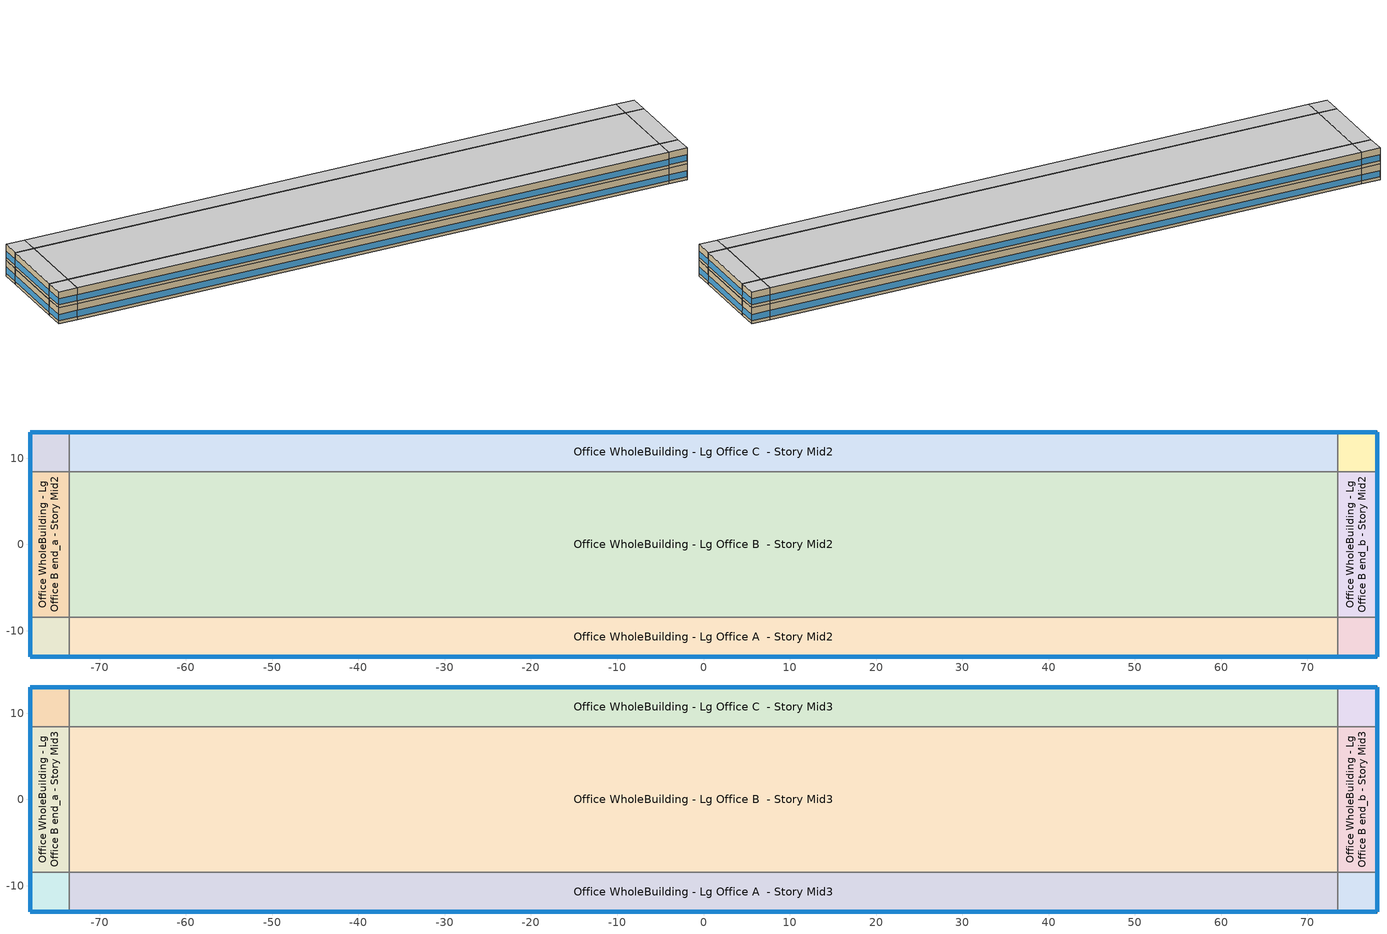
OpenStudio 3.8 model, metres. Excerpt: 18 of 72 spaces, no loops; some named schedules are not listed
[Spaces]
Office WholeBuilding - Lg Office A end_a - Story Mid2
 floor adiabatic (Typical Interior Floor): -78.08,-13.01 -78.08,-8.44 -73.51,-8.44 -73.51,-13.01 z7.92
 wall outside: -78.08,-8.44 -78.08,-13.01 -73.51,-13.01 z7.92:11.89
 wall to Office WholeBuilding - Lg Office B end_a - Story Mid2: -73.51,-8.44 -78.08,-8.44 z7.92:11.89
 wall to Office WholeBuilding - Lg Office A  - Story Mid2: -73.51,-13.01 -73.51,-8.44 z7.92:11.89
 window (Window U-0.91 SHGC 0.53): -78.08,-8.47 -78.08,-12.99 / -78.06,-13.01 -73.54,-13.01 z8.69:10.21
 ceiling adiabatic (Typical Interior Ceiling): -73.51,-13.01 -73.51,-8.44 -78.08,-8.44 -78.08,-13.01 z11.89
Office WholeBuilding - Lg Office B end_a - Story Mid2
 floor adiabatic (Typical Interior Floor): -78.08,-8.44 -78.08,8.44 -73.51,8.44 -73.51,-8.44 z7.92
 wall outside: -78.08,8.44 -78.08,-8.44 z7.92:11.89
 wall to Office WholeBuilding - Lg Office C end_a - Story Mid2: -73.51,8.44 -78.08,8.44 z7.92:11.89
 wall to Office WholeBuilding - Lg Office B  - Story Mid2: -73.51,-8.44 -73.51,8.44 z7.92:11.89
 window (Window U-0.91 SHGC 0.53): -78.08,8.42 -78.08,-8.42 z8.69:10.2
 ceiling adiabatic (Typical Interior Ceiling): -73.51,-8.44 -73.51,8.44 -78.08,8.44 -78.08,-8.44 z11.89
Office WholeBuilding - Lg Office C end_a - Story Mid2
 floor adiabatic (Typical Interior Floor): -78.08,8.44 -78.08,13.01 -73.51,13.01 -73.51,8.44 z7.92
 wall outside: -73.51,13.01 -78.08,13.01 -78.08,8.44 z7.92:11.89
 wall to Office WholeBuilding - Lg Office C  - Story Mid2: -73.51,8.44 -73.51,13.01 z7.92:11.89
 window (Window U-0.91 SHGC 0.53): -78.08,12.99 -78.08,8.47 / -73.54,13.01 -78.06,13.01 z8.69:10.21
 ceiling adiabatic (Typical Interior Ceiling): -73.51,8.44 -73.51,13.01 -78.08,13.01 -78.08,8.44 z11.89
Office WholeBuilding - Lg Office A  - Story Mid2
 floor adiabatic (Typical Interior Floor): -73.51,-13.01 -73.51,-8.44 73.51,-8.44 73.51,-13.01 z7.92
 wall outside: -73.51,-13.01 73.51,-13.01 z7.92:11.89
 wall to Office WholeBuilding - Lg Office B  - Story Mid2: 73.51,-8.44 -73.51,-8.44 z7.92:11.89
 wall to Office WholeBuilding - Lg Office A end_b - Story Mid2: 73.51,-13.01 73.51,-8.44 z7.92:11.89
 window (Window U-0.91 SHGC 0.53): -73.48,-13.01 73.48,-13.01 z8.69:10.19
 ceiling adiabatic (Typical Interior Ceiling): 73.51,-13.01 73.51,-8.44 -73.51,-8.44 -73.51,-13.01 z11.89
Office WholeBuilding - Lg Office B  - Story Mid2
 floor adiabatic (Typical Interior Floor): -73.51,-8.44 -73.51,8.44 73.51,8.44 73.51,-8.44 z7.92
 wall to Office WholeBuilding - Lg Office C  - Story Mid2: 73.51,8.44 -73.51,8.44 z7.92:11.89
 wall to Office WholeBuilding - Lg Office B end_b - Story Mid2: 73.51,-8.44 73.51,8.44 z7.92:11.89
 ceiling adiabatic (Typical Interior Ceiling): 73.51,-8.44 73.51,8.44 -73.51,8.44 -73.51,-8.44 z11.89
Office WholeBuilding - Lg Office C  - Story Mid2
 floor adiabatic (Typical Interior Floor): -73.51,8.44 -73.51,13.01 73.51,13.01 73.51,8.44 z7.92
 wall outside: 73.51,13.01 -73.51,13.01 z7.92:11.89
 wall to Office WholeBuilding - Lg Office C end_b - Story Mid2: 73.51,8.44 73.51,13.01 z7.92:11.89
 window (Window U-0.91 SHGC 0.53): 73.48,13.01 -73.48,13.01 z8.69:10.19
 ceiling adiabatic (Typical Interior Ceiling): 73.51,8.44 73.51,13.01 -73.51,13.01 -73.51,8.44 z11.89
Office WholeBuilding - Lg Office A end_b - Story Mid2
 floor adiabatic (Typical Interior Floor): 73.51,-13.01 73.51,-8.44 78.08,-8.44 78.08,-13.01 z7.92
 wall outside: 73.51,-13.01 78.08,-13.01 78.08,-8.44 z7.92:11.89
 wall to Office WholeBuilding - Lg Office B end_b - Story Mid2: 78.08,-8.44 73.51,-8.44 z7.92:11.89
 window (Window U-0.91 SHGC 0.53): 73.54,-13.01 78.06,-13.01 / 78.08,-12.99 78.08,-8.47 z8.69:10.21
 ceiling adiabatic (Typical Interior Ceiling): 78.08,-13.01 78.08,-8.44 73.51,-8.44 73.51,-13.01 z11.89
Office WholeBuilding - Lg Office B end_b - Story Mid2
 floor adiabatic (Typical Interior Floor): 73.51,-8.44 73.51,8.44 78.08,8.44 78.08,-8.44 z7.92
 wall outside: 78.08,-8.44 78.08,8.44 z7.92:11.89
 wall to Office WholeBuilding - Lg Office C end_b - Story Mid2: 78.08,8.44 73.51,8.44 z7.92:11.89
 window (Window U-0.91 SHGC 0.53): 78.08,-8.42 78.08,8.42 z8.69:10.2
 ceiling adiabatic (Typical Interior Ceiling): 78.08,-8.44 78.08,8.44 73.51,8.44 73.51,-8.44 z11.89
Office WholeBuilding - Lg Office C end_b - Story Mid2
 floor adiabatic (Typical Interior Floor): 73.51,8.44 73.51,13.01 78.08,13.01 78.08,8.44 z7.92
 wall outside: 78.08,8.44 78.08,13.01 73.51,13.01 z7.92:11.89
 window (Window U-0.91 SHGC 0.53): 78.06,13.01 73.54,13.01 / 78.08,8.47 78.08,12.99 z8.69:10.21
 ceiling adiabatic (Typical Interior Ceiling): 78.08,8.44 78.08,13.01 73.51,13.01 73.51,8.44 z11.89
Office WholeBuilding - Lg Office A end_a - Story Mid3
 floor adiabatic (Typical Interior Floor): -78.08,-13.01 -78.08,-8.44 -73.51,-8.44 -73.51,-13.01 z11.89
 wall outside: -78.08,-8.44 -78.08,-13.01 -73.51,-13.01 z11.89:15.85
 wall to Office WholeBuilding - Lg Office B end_a - Story Mid3: -73.51,-8.44 -78.08,-8.44 z11.89:15.85
 wall to Office WholeBuilding - Lg Office A  - Story Mid3: -73.51,-13.01 -73.51,-8.44 z11.89:15.85
 window (Window U-0.91 SHGC 0.53): -78.08,-8.47 -78.08,-12.99 / -78.06,-13.01 -73.54,-13.01 z12.65:14.17
 ceiling adiabatic (Typical Interior Ceiling): -73.51,-13.01 -73.51,-8.44 -78.08,-8.44 -78.08,-13.01 z15.85
Office WholeBuilding - Lg Office B end_a - Story Mid3
 floor adiabatic (Typical Interior Floor): -78.08,-8.44 -78.08,8.44 -73.51,8.44 -73.51,-8.44 z11.89
 wall outside: -78.08,8.44 -78.08,-8.44 z11.89:15.85
 wall to Office WholeBuilding - Lg Office C end_a - Story Mid3: -73.51,8.44 -78.08,8.44 z11.89:15.85
 wall to Office WholeBuilding - Lg Office B  - Story Mid3: -73.51,-8.44 -73.51,8.44 z11.89:15.85
 window (Window U-0.91 SHGC 0.53): -78.08,8.42 -78.08,-8.42 z12.65:14.16
 ceiling adiabatic (Typical Interior Ceiling): -73.51,-8.44 -73.51,8.44 -78.08,8.44 -78.08,-8.44 z15.85
Office WholeBuilding - Lg Office C end_a - Story Mid3
 floor adiabatic (Typical Interior Floor): -78.08,8.44 -78.08,13.01 -73.51,13.01 -73.51,8.44 z11.89
 wall outside: -73.51,13.01 -78.08,13.01 -78.08,8.44 z11.89:15.85
 wall to Office WholeBuilding - Lg Office C  - Story Mid3: -73.51,8.44 -73.51,13.01 z11.89:15.85
 window (Window U-0.91 SHGC 0.53): -78.08,12.99 -78.08,8.47 / -73.54,13.01 -78.06,13.01 z12.65:14.17
 ceiling adiabatic (Typical Interior Ceiling): -73.51,8.44 -73.51,13.01 -78.08,13.01 -78.08,8.44 z15.85
Office WholeBuilding - Lg Office A  - Story Mid3
 floor adiabatic (Typical Interior Floor): -73.51,-13.01 -73.51,-8.44 73.51,-8.44 73.51,-13.01 z11.89
 wall outside: -73.51,-13.01 73.51,-13.01 z11.89:15.85
 wall to Office WholeBuilding - Lg Office B  - Story Mid3: 73.51,-8.44 -73.51,-8.44 z11.89:15.85
 wall to Office WholeBuilding - Lg Office A end_b - Story Mid3: 73.51,-13.01 73.51,-8.44 z11.89:15.85
 window (Window U-0.91 SHGC 0.53): -73.48,-13.01 73.48,-13.01 z12.65:14.16
 ceiling adiabatic (Typical Interior Ceiling): 73.51,-13.01 73.51,-8.44 -73.51,-8.44 -73.51,-13.01 z15.85
Office WholeBuilding - Lg Office B  - Story Mid3
 floor adiabatic (Typical Interior Floor): -73.51,-8.44 -73.51,8.44 73.51,8.44 73.51,-8.44 z11.89
 wall to Office WholeBuilding - Lg Office C  - Story Mid3: 73.51,8.44 -73.51,8.44 z11.89:15.85
 wall to Office WholeBuilding - Lg Office B end_b - Story Mid3: 73.51,-8.44 73.51,8.44 z11.89:15.85
 ceiling adiabatic (Typical Interior Ceiling): 73.51,-8.44 73.51,8.44 -73.51,8.44 -73.51,-8.44 z15.85
Office WholeBuilding - Lg Office C  - Story Mid3
 floor adiabatic (Typical Interior Floor): -73.51,8.44 -73.51,13.01 73.51,13.01 73.51,8.44 z11.89
 wall outside: 73.51,13.01 -73.51,13.01 z11.89:15.85
 wall to Office WholeBuilding - Lg Office C end_b - Story Mid3: 73.51,8.44 73.51,13.01 z11.89:15.85
 window (Window U-0.91 SHGC 0.53): 73.48,13.01 -73.48,13.01 z12.65:14.16
 ceiling adiabatic (Typical Interior Ceiling): 73.51,8.44 73.51,13.01 -73.51,13.01 -73.51,8.44 z15.85
Office WholeBuilding - Lg Office A end_b - Story Mid3
 floor adiabatic (Typical Interior Floor): 73.51,-13.01 73.51,-8.44 78.08,-8.44 78.08,-13.01 z11.89
 wall outside: 73.51,-13.01 78.08,-13.01 78.08,-8.44 z11.89:15.85
 wall to Office WholeBuilding - Lg Office B end_b - Story Mid3: 78.08,-8.44 73.51,-8.44 z11.89:15.85
 window (Window U-0.91 SHGC 0.53): 73.54,-13.01 78.06,-13.01 / 78.08,-12.99 78.08,-8.47 z12.65:14.17
 ceiling adiabatic (Typical Interior Ceiling): 78.08,-13.01 78.08,-8.44 73.51,-8.44 73.51,-13.01 z15.85
Office WholeBuilding - Lg Office B end_b - Story Mid3
 floor adiabatic (Typical Interior Floor): 73.51,-8.44 73.51,8.44 78.08,8.44 78.08,-8.44 z11.89
 wall outside: 78.08,-8.44 78.08,8.44 z11.89:15.85
 wall to Office WholeBuilding - Lg Office C end_b - Story Mid3: 78.08,8.44 73.51,8.44 z11.89:15.85
 window (Window U-0.91 SHGC 0.53): 78.08,-8.42 78.08,8.42 z12.65:14.16
 ceiling adiabatic (Typical Interior Ceiling): 78.08,-8.44 78.08,8.44 73.51,8.44 73.51,-8.44 z15.85
Office WholeBuilding - Lg Office C end_b - Story Mid3
 floor adiabatic (Typical Interior Floor): 73.51,8.44 73.51,13.01 78.08,13.01 78.08,8.44 z11.89
 wall outside: 78.08,8.44 78.08,13.01 73.51,13.01 z11.89:15.85
 window (Window U-0.91 SHGC 0.53): 78.06,13.01 73.54,13.01 / 78.08,8.47 78.08,12.99 z12.65:14.17
 ceiling adiabatic (Typical Interior Ceiling): 78.08,8.44 78.08,13.01 73.51,13.01 73.51,8.44 z15.85
[Site]
Houston Dw Hooks_TX_USA: Latitude {deg}=30.06; Longitude {deg}=-95.55; Time Zone {hr}=-6; Elevation {m}=46; Terrain=City
[Site:WaterMainsTemperature]
Calculation Method=Correlation; Annual Average Outdoor Air Temperature {C}=20.83; Maximum Difference In Monthly Average Outdoor Air Temperatures {deltaC}=19.84
[SizingPeriod:DesignDay] Barometric Pressure {Pa}=100774; Rain Indicator=No; Snow Indicator=No; Day of Month=21; Daylight Saving Time Indicator=No; Humidity Condition Type=Wetbulb; Dry-Bulb Temperature Range Modifier Type=DefaultMultipliers
Name | Maximum Dry-Bulb Temperature {C} | Daily Dry-Bulb Temperature Range {deltaC} | Wind Speed {m/s} | Wind Direction {deg} | Month | Day Type | Wetbulb or DewPoint at Maximum Dry-Bulb {C} | Solar Model Indicator | ASHRAE Clear Sky Optical Depth for Beam Irradiance | ASHRAE Clear Sky Optical Depth for Diffuse Irradiance | Sky Clearness
Houston Dw Hooks Ann Clg .4% Condns DB=>MWB 1 | 37 | 11 | 2.9 | 190 | 8 | SummerDesignDay | 24.5 | ASHRAETau | 0.4 | 2.405
Houston Dw Hooks Ann Clg .4% Condns WB=>MDB 1 | 31.2 | 11 | 2.9 | 190 | 8 | SummerDesignDay | 26.8 | ASHRAETau | 0.4 | 2.405
Houston Dw Hooks Ann Htg 99.6% Condns DB 1 | -1.2 | 0 | 1.5 | 0 | 12 | WinterDesignDay | -1.2 | ASHRAEClearSky |  |  | 0
Houston Dw Hooks August .4% Condns DB=>MCWB 1 | 37.7 | 11 | 2.9 | 190 | 8 | SummerDesignDay | 24.5 | ASHRAETau | 0.4 | 2.405
[ClimateZones]
Climate Zone Institution Name 1=ASHRAE; Climate Zone Document Name 1=ANSI/ASHRAE Standard 169; Climate Zone Document Year 1=2006; Climate Zone Value 1=ASHRAE 169-2013-2A
[Building]
ComStock DOE Ref Pre-1980|LargeOffice: North Axis {deg}=315; Default Construction Set=ComStock DOE Ref Pre-1980 - Office - ASHRAE 169-2013-2A; Default Schedule Set=Building Default Schedule Set; Standards Building Type=Office
[Site:GroundTemperature:FCfactorMethod]
January Ground Temperature {C}=24.2; February Ground Temperature {C}=18.9; March Ground Temperature {C}=15.7; April Ground Temperature {C}=13.6; May Ground Temperature {C}=15.5; June Ground Temperature {C}=17.1; July Ground Temperature {C}=21.2; August Ground Temperature {C}=26.9; September Ground Temperature {C}=27.6; October Ground Temperature {C}=27.9; November Ground Temperature {C}=27.4; December Ground Temperature {C}=26.2
[DefaultConstructionSet]
ComStock DOE Ref Pre-1980 - Office - ASHRAE 169-2013-2A: Default Exterior Surface Constructions=Default Surface Constructions 1; Default Interior Surface Constructions=Default Surface Constructions 2; Default Ground Contact Surface Constructions=Default Surface Constructions 3; Default Exterior SubSurface Constructions=Default Sub Surface Constructions 1; Default Interior SubSurface Constructions=Default Sub Surface Constructions 2; Interior Partition Construction=Typical Interior Partition
[DefaultSurfaceConstructions]
Name | Floor Construction | Wall Construction | Roof Ceiling Construction
Default Surface Constructions 1 | Typical Insulated Exterior Mass Floor | Typical Insulated Exterior Mass Wall R-4.35 | Typical IEAD Roof R-10.0
Default Surface Constructions 2 | Typical Interior Floor | Typical Interior Wall | Typical Interior Ceiling
Default Surface Constructions 3 | Typical Insulated Carpeted 6in Slab Floor | Typical Insulated Basement Mass Wall
[Construction]
Typical Insulated Exterior Mass Floor: 4 in. Normalweight Concrete Floor, Typical Carpet Pad
Typical Insulated Exterior Mass Wall R-4.35: 1IN Stucco, 8IN CONCRETE HW RefBldg, Typical Insulation R-1.96, 1/2IN Gypsum
Typical IEAD Roof R-10.0: Roof Membrane, Typical Insulation R-8.88, Metal Roof Surface
Typical Interior Floor: 100mm Normalweight concrete floor, CP02 CARPET PAD
Typical Interior Wall: G01 13mm gypsum board, G01 13mm gypsum board
Typical Interior Ceiling: CP02 CARPET PAD, 100mm Normalweight concrete floor
Typical Insulated Carpeted 6in Slab Floor: 6 in. Normalweight Concrete Floor, Typical Carpet Pad
Typical Insulated Basement Mass Wall: 8 in. Concrete Block Basement Wall
U 1.22 SHGC 0.54 Simple Glazing Window U-1.22 SHGC 0.54: U 1.22 SHGC 0.54 Simple Glazing U-1.22 SHGC 0.54
U 1.22 SHGC 0.54 Simple Glazing Window U-1.22 SHGC 0.54 1: U 1.22 SHGC 0.54 Simple Glazing U-1.22 SHGC 0.54 1
Typical Insulated Metal Door: F08 Metal surface, Typical Insulation
U 0.88 SHGC 0.16 Sgl Ref-A-L Clr 6mm: REF A CLEAR LO 6MM
Typical Overhead Door: Typical Insulation
Typical Interior Window: Clear 3mm
Typical Interior Door; Typical Interior Partition: G05 25mm wood
InteriorFurnishings 1: Std Wood 6inch 1
Window U-0.91 SHGC 0.53: Simple Glazing Single - No LowE - Tinted/Reflective - Wood
[Material:NoMass] Roughness=Smooth; Thermal Absorptance=0.9; Solar Absorptance=0.7
Name | Thermal Resistance {m2-K/W} | Visible Absorptance
Typical Insulation R-1.96 | 0.34506 | 0.7
Typical Carpet Pad; CP02 CARPET PAD | 0.21648 | 0.8
Typical Insulation R-8.88 | 1.56434 | 0.7
Typical Insulation | 0.0282222 | 0.7
[Material] Thermal Absorptance=0.9
Name | Roughness | Thickness {m} | Conductivity {W/m-K} | Density {kg/m3} | Specific Heat {J/kg-K} | Solar Absorptance | Visible Absorptance
4 in. Normalweight Concrete Floor | MediumRough | 0.1016 | 2.31 | 2322 | 832 | 0.7 | 0.7
1IN Stucco | Smooth | 0.0253 | 0.6918 | 1858 | 837 | 0.7 | 0.92
8IN CONCRETE HW RefBldg | Rough | 0.2032 | 1.311 | 2240 | 836.8 | 0.7 | 0.7
1/2IN Gypsum | Smooth | 0.0127 | 0.16 | 784.9 | 830 | 0.4 | 0.4
Roof Membrane | VeryRough | 0.0095 | 0.16 | 1121.29 | 1460 | 0.7 | 0.7
Metal Roof Surface; F08 Metal surface | Smooth | 0.0008 | 45.28 | 7824 | 500 | 0.7 | 0.7
100mm Normalweight concrete floor | MediumRough | 0.1016 | 2.31045 | 2322 | 832.557 | 0.7 | 0.7
G01 13mm gypsum board | Smooth | 0.0127 | 0.160031 | 800.001 | 1090.73 | 0.7 | 0.5
6 in. Normalweight Concrete Floor | MediumRough | 0.1524 | 2.31 | 2322 | 832 | 0.7 | 0.7
8 in. Concrete Block Basement Wall | MediumRough | 0.2032 | 1.326 | 1842 | 912 | 0.7 | 0.7
G05 25mm wood | MediumSmooth | 0.0254 | 0.15 | 608 | 1630 | 0.5 | 0.5
Std Wood 6inch 1 | MediumSmooth | 0.15 | 0.12 | 540 | 1210 | 0.7 | 0.7
[DefaultSubSurfaceConstructions]
Name | Fixed Window Construction | Operable Window Construction | Door Construction | Glass Door Construction | Overhead Door Construction | Tubular Daylight Dome Construction | Tubular Daylight Diffuser Construction
Default Sub Surface Constructions 1 | U 1.22 SHGC 0.54 Simple Glazing Window U-1.22 SHGC 0.54 | U 1.22 SHGC 0.54 Simple Glazing Window U-1.22 SHGC 0.54 1 | Typical Insulated Metal Door | U 0.88 SHGC 0.16 Sgl Ref-A-L Clr 6mm | Typical Overhead Door | Typical Interior Window | Typical Interior Window
Default Sub Surface Constructions 2 | Typical Interior Window | Typical Interior Window | Typical Interior Door
[WindowMaterial:SimpleGlazingSystem]
Name | U-Factor {W/m2-K} | Solar Heat Gain Coefficient | Visible Transmittance
U 1.22 SHGC 0.54 Simple Glazing U-1.22 SHGC 0.54; U 1.22 SHGC 0.54 Simple Glazing U-1.22 SHGC 0.54 1 | 6.92748 | 0.54 | 0.38
Simple Glazing Single - No LowE - Tinted/Reflective - Wood | 5.16722 | 0.525 | 0.436
[WindowMaterial:Glazing] Optical Data Type=SpectralAverage; Infrared Transmittance at Normal Incidence=0; Front Side Infrared Hemispherical Emissivity=0.84; Conductivity {W/m-K}=0.9; Dirt Correction Factor for Solar and Visible Transmittance=1; Solar Diffusing=No
Name | Thickness {m} | Solar Transmittance at Normal Incidence | Front Side Solar Reflectance at Normal Incidence | Back Side Solar Reflectance at Normal Incidence | Visible Transmittance at Normal Incidence | Front Side Visible Reflectance at Normal Incidence | Back Side Visible Reflectance at Normal Incidence | Back Side Infrared Hemispherical Emissivity
REF A CLEAR LO 6MM | 0.006 | 0.066 | 0.341 | 0.493 | 0.08 | 0.41 | 0.37 | 0.4
Clear 3mm | 0.003 | 0.837 | 0.075 | 0.075 | 0.898 | 0.081 | 0.081 | 0.84
[SpaceType]
Office WholeBuilding - Lg Office - ComStock DOE Ref Pre-1980: Default Schedule Set=Office WholeBuilding - Lg Office Schedule Set; Design Specification Outdoor Air Object=Office WholeBuilding - Lg Office Ventilation; Standards Building Type=Office; Standards Space Type=WholeBuilding - Lg Office
[BuildingStory] Nominal Floor to Floor Height {m}=3.9624
Name | Nominal Z Coordinate {m}
Story Mid2 | 7.9248
Story Mid3 | 11.8872
[Space] Space Type=Office WholeBuilding - Lg Office - ComStock DOE Ref Pre-1980
Name | Building Story | Thermal Zone
Office WholeBuilding - Lg Office A end_a - Story Mid2 | Story Mid2 | Zone Office WholeBuilding - Lg Office A end_a - Story Mid2
Office WholeBuilding - Lg Office B end_a - Story Mid2 | Story Mid2 | Zone Office WholeBuilding - Lg Office B end_a - Story Mid2
Office WholeBuilding - Lg Office C end_a - Story Mid2 | Story Mid2 | Zone Office WholeBuilding - Lg Office C end_a - Story Mid2
Office WholeBuilding - Lg Office A  - Story Mid2 | Story Mid2 | Zone Office WholeBuilding - Lg Office A  - Story Mid2
Office WholeBuilding - Lg Office B  - Story Mid2 | Story Mid2 | Zone Office WholeBuilding - Lg Office B  - Story Mid2
Office WholeBuilding - Lg Office C  - Story Mid2 | Story Mid2 | Zone Office WholeBuilding - Lg Office C  - Story Mid2
Office WholeBuilding - Lg Office A end_b - Story Mid2 | Story Mid2 | Zone Office WholeBuilding - Lg Office A end_b - Story Mid2
Office WholeBuilding - Lg Office B end_b - Story Mid2 | Story Mid2 | Zone Office WholeBuilding - Lg Office B end_b - Story Mid2
Office WholeBuilding - Lg Office C end_b - Story Mid2 | Story Mid2 | Zone Office WholeBuilding - Lg Office C end_b - Story Mid2
Office WholeBuilding - Lg Office A end_a - Story Mid3 | Story Mid3 | Zone Office WholeBuilding - Lg Office A end_a - Story Mid3
Office WholeBuilding - Lg Office B end_a - Story Mid3 | Story Mid3 | Zone Office WholeBuilding - Lg Office B end_a - Story Mid3
Office WholeBuilding - Lg Office C end_a - Story Mid3 | Story Mid3 | Zone Office WholeBuilding - Lg Office C end_a - Story Mid3
Office WholeBuilding - Lg Office A  - Story Mid3 | Story Mid3 | Zone Office WholeBuilding - Lg Office A  - Story Mid3
Office WholeBuilding - Lg Office B  - Story Mid3 | Story Mid3 | Zone Office WholeBuilding - Lg Office B  - Story Mid3
Office WholeBuilding - Lg Office C  - Story Mid3 | Story Mid3 | Zone Office WholeBuilding - Lg Office C  - Story Mid3
Office WholeBuilding - Lg Office A end_b - Story Mid3 | Story Mid3 | Zone Office WholeBuilding - Lg Office A end_b - Story Mid3
Office WholeBuilding - Lg Office B end_b - Story Mid3 | Story Mid3 | Zone Office WholeBuilding - Lg Office B end_b - Story Mid3
Office WholeBuilding - Lg Office C end_b - Story Mid3 | Story Mid3 | Zone Office WholeBuilding - Lg Office C end_b - Story Mid3
[ThermalZone] Multiplier=1; Use Ideal Air Loads=No
Name | Thermostat
Zone Office WholeBuilding - Lg Office A end_a - Story Mid2 | Office WholeBuilding - Lg Office - ComStock DOE Ref Pre-1980 Thermostat 10
Zone Office WholeBuilding - Lg Office B end_a - Story Mid2 | Office WholeBuilding - Lg Office - ComStock DOE Ref Pre-1980 Thermostat 34
Zone Office WholeBuilding - Lg Office C end_a - Story Mid2 | Office WholeBuilding - Lg Office - ComStock DOE Ref Pre-1980 Thermostat 58
Zone Office WholeBuilding - Lg Office A  - Story Mid2 | Office WholeBuilding - Lg Office - ComStock DOE Ref Pre-1980 Thermostat 2
Zone Office WholeBuilding - Lg Office B  - Story Mid2 | Office WholeBuilding - Lg Office - ComStock DOE Ref Pre-1980 Thermostat 26
Zone Office WholeBuilding - Lg Office C  - Story Mid2 | Office WholeBuilding - Lg Office - ComStock DOE Ref Pre-1980 Thermostat 50
Zone Office WholeBuilding - Lg Office A end_b - Story Mid2 | Office WholeBuilding - Lg Office - ComStock DOE Ref Pre-1980 Thermostat 18
Zone Office WholeBuilding - Lg Office B end_b - Story Mid2 | Office WholeBuilding - Lg Office - ComStock DOE Ref Pre-1980 Thermostat 42
Zone Office WholeBuilding - Lg Office C end_b - Story Mid2 | Office WholeBuilding - Lg Office - ComStock DOE Ref Pre-1980 Thermostat 66
Zone Office WholeBuilding - Lg Office A end_a - Story Mid3 | Office WholeBuilding - Lg Office - ComStock DOE Ref Pre-1980 Thermostat 11
Zone Office WholeBuilding - Lg Office B end_a - Story Mid3 | Office WholeBuilding - Lg Office - ComStock DOE Ref Pre-1980 Thermostat 35
Zone Office WholeBuilding - Lg Office C end_a - Story Mid3 | Office WholeBuilding - Lg Office - ComStock DOE Ref Pre-1980 Thermostat 59
Zone Office WholeBuilding - Lg Office A  - Story Mid3 | Office WholeBuilding - Lg Office - ComStock DOE Ref Pre-1980 Thermostat 3
Zone Office WholeBuilding - Lg Office B  - Story Mid3 | Office WholeBuilding - Lg Office - ComStock DOE Ref Pre-1980 Thermostat 27
Zone Office WholeBuilding - Lg Office C  - Story Mid3 | Office WholeBuilding - Lg Office - ComStock DOE Ref Pre-1980 Thermostat 51
Zone Office WholeBuilding - Lg Office A end_b - Story Mid3 | Office WholeBuilding - Lg Office - ComStock DOE Ref Pre-1980 Thermostat 19
Zone Office WholeBuilding - Lg Office B end_b - Story Mid3 | Office WholeBuilding - Lg Office - ComStock DOE Ref Pre-1980 Thermostat 43
Zone Office WholeBuilding - Lg Office C end_b - Story Mid3 | Office WholeBuilding - Lg Office - ComStock DOE Ref Pre-1980 Thermostat 67
[People:Definition]
Office WholeBuilding - Lg Office People Definition: Number of People Calculation Method=People/Area; People per Space Floor Area {person/m2}=0.0538196; Fraction Radiant=0.3
[People]
Office WholeBuilding - Lg Office People: People Definition=Office WholeBuilding - Lg Office People Definition; Space or SpaceType=Office WholeBuilding - Lg Office - ComStock DOE Ref Pre-1980; Work Efficiency Schedule=Work Efficiency Schedule; Clothing Insulation Schedule=Clothing Schedule; Air Velocity Schedule=Air Velocity Schedule; Multiplier=1
[Lights:Definition] Design Level Calculation Method=Watts/Area; Fraction Visible=0.2; Return Air Fraction=0
Name | Watts per Space Floor Area {W/m2} | Fraction Radiant
Office WholeBuilding - Lg Office - ComStock DOE Ref Pre-1980 General Lights Definition | 6.48438 | 0.31
Office WholeBuilding - Lg Office - ComStock DOE Ref Pre-1980 Wall Wash Lights Definition | 6.28133 | 0.125
[ElectricEquipment:Definition]
Office WholeBuilding - Lg Office Elec Equip Definition: Design Level Calculation Method=Watts/Area; Watts per Space Floor Area {W/m2}=8.07293; Fraction Latent=0; Fraction Radiant=0.5; Fraction Lost=0
[ElectricEquipment]
Office WholeBuilding - Lg Office Elec Equip: Electric Equipment Definition=Office WholeBuilding - Lg Office Elec Equip Definition; Space or SpaceType=Office WholeBuilding - Lg Office - ComStock DOE Ref Pre-1980; Schedule=Office BLDG_EQUIP_EndUseData BPR Adjusted
[DesignSpecification:OutdoorAir]
Office WholeBuilding - Lg Office Ventilation: Outdoor Air Method=Sum; Outdoor Air Flow per Person {m3/s-person}=0.00943895
[DefaultScheduleSet]
Name | Number of People Schedule | People Activity Level Schedule | Lighting Schedule | Electric Equipment Schedule | Infiltration Schedule | Hours of Operation Schedule
Office WholeBuilding - Lg Office Schedule Set | Large Office Bldg Occ | Large Office Activity | Office BLDG_LIGHT_EndUseData | Office BLDG_EQUIP_EndUseData | Large Office Infil Quarter On
Building Default Schedule Set |  |  |  |  |  | Building Hours of Operation NonResidential
[Exterior:Lights:Definition]
Name | Design Level {W}
Parking Areas and Drives Def (W/ft^2) | 0.0414577
Building Facades Def (W/ft^2) | 0.2
Main Entries Def (W/ft) | 30
Other Doors Def (W/ft) | 20
[Exterior:Lights] Schedule=Always On Discrete; Control Option=AstronomicalClock
Name | Exterior Lights Definition | Multiplier
Parking Areas and Drives | Parking Areas and Drives Def (W/ft^2) | 228629
Building Facades | Building Facades Def (W/ft^2) | 15541.2
Main Entries | Main Entries Def (W/ft) | 35
Other Doors | Other Doors Def (W/ft) | 52.5
[ThermostatSetpoint:DualSetpoint] Heating Setpoint Temperature Schedule=Large Office HtgSetp; Cooling Setpoint Temperature Schedule=Large Office ClgSetp
Office WholeBuilding - Lg Office - ComStock DOE Ref Pre-1980 Thermostat 2; Office WholeBuilding - Lg Office - ComStock DOE Ref Pre-1980 Thermostat 3; Office WholeBuilding - Lg Office - ComStock DOE Ref Pre-1980 Thermostat 10; Office WholeBuilding - Lg Office - ComStock DOE Ref Pre-1980 Thermostat 11; Office WholeBuilding - Lg Office - ComStock DOE Ref Pre-1980 Thermostat 18; Office WholeBuilding - Lg Office - ComStock DOE Ref Pre-1980 Thermostat 19; Office WholeBuilding - Lg Office - ComStock DOE Ref Pre-1980 Thermostat 26; Office WholeBuilding - Lg Office - ComStock DOE Ref Pre-1980 Thermostat 27; Office WholeBuilding - Lg Office - ComStock DOE Ref Pre-1980 Thermostat 34; Office WholeBuilding - Lg Office - ComStock DOE Ref Pre-1980 Thermostat 35; Office WholeBuilding - Lg Office - ComStock DOE Ref Pre-1980 Thermostat 42; Office WholeBuilding - Lg Office - ComStock DOE Ref Pre-1980 Thermostat 43; Office WholeBuilding - Lg Office - ComStock DOE Ref Pre-1980 Thermostat 50; Office WholeBuilding - Lg Office - ComStock DOE Ref Pre-1980 Thermostat 51; Office WholeBuilding - Lg Office - ComStock DOE Ref Pre-1980 Thermostat 58; Office WholeBuilding - Lg Office - ComStock DOE Ref Pre-1980 Thermostat 59; Office WholeBuilding - Lg Office - ComStock DOE Ref Pre-1980 Thermostat 66; Office WholeBuilding - Lg Office - ComStock DOE Ref Pre-1980 Thermostat 67
[InternalMass:Definition]
Internal Mass Definition 2: Construction=InteriorFurnishings 1; Design Level Calculation Method=SurfaceArea/Area; Surface Area per Space Floor Area=2
[InternalMass] Internal Mass Definition=Internal Mass Definition 2; Multiplier=1
Name | Space or SpaceType
Office WholeBuilding - Lg Office A end_b - Story Mid2 Mass | Office WholeBuilding - Lg Office A end_b - Story Mid2
Office WholeBuilding - Lg Office B  - Story Mid2 Mass | Office WholeBuilding - Lg Office B  - Story Mid2
Office WholeBuilding - Lg Office C end_b - Story Mid2 Mass | Office WholeBuilding - Lg Office C end_b - Story Mid2
Office WholeBuilding - Lg Office C end_a - Story Mid2 Mass | Office WholeBuilding - Lg Office C end_a - Story Mid2
Office WholeBuilding - Lg Office B end_a - Story Mid2 Mass | Office WholeBuilding - Lg Office B end_a - Story Mid2
Office WholeBuilding - Lg Office B end_a - Story Mid3 Mass | Office WholeBuilding - Lg Office B end_a - Story Mid3
Office WholeBuilding - Lg Office C end_b - Story Mid3 Mass | Office WholeBuilding - Lg Office C end_b - Story Mid3
Office WholeBuilding - Lg Office A end_a - Story Mid2 Mass | Office WholeBuilding - Lg Office A end_a - Story Mid2
Office WholeBuilding - Lg Office B end_b - Story Mid2 Mass | Office WholeBuilding - Lg Office B end_b - Story Mid2
Office WholeBuilding - Lg Office C end_a - Story Mid3 Mass | Office WholeBuilding - Lg Office C end_a - Story Mid3
Office WholeBuilding - Lg Office C  - Story Mid2 Mass | Office WholeBuilding - Lg Office C  - Story Mid2
Office WholeBuilding - Lg Office A end_a - Story Mid3 Mass | Office WholeBuilding - Lg Office A end_a - Story Mid3
Office WholeBuilding - Lg Office A  - Story Mid3 Mass | Office WholeBuilding - Lg Office A  - Story Mid3
Office WholeBuilding - Lg Office B  - Story Mid3 Mass | Office WholeBuilding - Lg Office B  - Story Mid3
Office WholeBuilding - Lg Office B end_b - Story Mid3 Mass | Office WholeBuilding - Lg Office B end_b - Story Mid3
Office WholeBuilding - Lg Office C  - Story Mid3 Mass | Office WholeBuilding - Lg Office C  - Story Mid3
Office WholeBuilding - Lg Office A end_b - Story Mid3 Mass | Office WholeBuilding - Lg Office A end_b - Story Mid3
Office WholeBuilding - Lg Office A  - Story Mid2 Mass | Office WholeBuilding - Lg Office A  - Story Mid2
[Lights] Space or SpaceType=Office WholeBuilding - Lg Office - ComStock DOE Ref Pre-1980; Schedule=Office BLDG_LIGHT_EndUseData BPR Adjusted; Fraction Replaceable=1
Name | Lights Definition
Office WholeBuilding - Lg Office - ComStock DOE Ref Pre-1980 General Lighting | Office WholeBuilding - Lg Office - ComStock DOE Ref Pre-1980 General Lights Definition
Office WholeBuilding - Lg Office - ComStock DOE Ref Pre-1980 Wall Wash Lighting | Office WholeBuilding - Lg Office - ComStock DOE Ref Pre-1980 Wall Wash Lights Definition
[SpaceInfiltration:DesignFlowRate] Design Flow Rate Calculation Method=Flow/ExteriorArea; Flow per Exterior Surface Area {m3/s-m2}=0.000413282; Velocity Term Coefficient=0
Name | Space or SpaceType | Schedule | Constant Term Coefficient | Temperature Term Coefficient | Velocity Squared Term Coefficient
Office WholeBuilding - Lg Office A end_b - Story Mid2 HVAC On Infiltration | Office WholeBuilding - Lg Office A end_b - Story Mid2 | Infiltration HVAC On Schedule | -0.0103 | -0.0007 | 0.0231
Office WholeBuilding - Lg Office A end_b - Story Mid2 HVAC Off Infiltration | Office WholeBuilding - Lg Office A end_b - Story Mid2 | Infiltration HVAC Off Schedule | 0 | 0.0164 | 0.0308
Office WholeBuilding - Lg Office C end_b - Story Mid2 HVAC On Infiltration | Office WholeBuilding - Lg Office C end_b - Story Mid2 | Infiltration HVAC On Schedule | -0.0103 | -0.0007 | 0.0231
Office WholeBuilding - Lg Office C end_b - Story Mid2 HVAC Off Infiltration | Office WholeBuilding - Lg Office C end_b - Story Mid2 | Infiltration HVAC Off Schedule | 0 | 0.0164 | 0.0308
Office WholeBuilding - Lg Office C end_a - Story Mid2 HVAC On Infiltration | Office WholeBuilding - Lg Office C end_a - Story Mid2 | Infiltration HVAC On Schedule | -0.0103 | -0.0007 | 0.0231
Office WholeBuilding - Lg Office C end_a - Story Mid2 HVAC Off Infiltration | Office WholeBuilding - Lg Office C end_a - Story Mid2 | Infiltration HVAC Off Schedule | 0 | 0.0164 | 0.0308
Office WholeBuilding - Lg Office B end_a - Story Mid2 HVAC On Infiltration | Office WholeBuilding - Lg Office B end_a - Story Mid2 | Infiltration HVAC On Schedule | -0.0103 | -0.0007 | 0.0231
Office WholeBuilding - Lg Office B end_a - Story Mid2 HVAC Off Infiltration | Office WholeBuilding - Lg Office B end_a - Story Mid2 | Infiltration HVAC Off Schedule | 0 | 0.0164 | 0.0308
Office WholeBuilding - Lg Office B end_a - Story Mid3 HVAC On Infiltration | Office WholeBuilding - Lg Office B end_a - Story Mid3 | Infiltration HVAC On Schedule | -0.0103 | -0.0007 | 0.0231
Office WholeBuilding - Lg Office B end_a - Story Mid3 HVAC Off Infiltration | Office WholeBuilding - Lg Office B end_a - Story Mid3 | Infiltration HVAC Off Schedule | 0 | 0.0164 | 0.0308
Office WholeBuilding - Lg Office C end_b - Story Mid3 HVAC On Infiltration | Office WholeBuilding - Lg Office C end_b - Story Mid3 | Infiltration HVAC On Schedule | -0.0103 | -0.0007 | 0.0231
Office WholeBuilding - Lg Office C end_b - Story Mid3 HVAC Off Infiltration | Office WholeBuilding - Lg Office C end_b - Story Mid3 | Infiltration HVAC Off Schedule | 0 | 0.0164 | 0.0308
Office WholeBuilding - Lg Office A end_a - Story Mid2 HVAC On Infiltration | Office WholeBuilding - Lg Office A end_a - Story Mid2 | Infiltration HVAC On Schedule | -0.0103 | -0.0007 | 0.0231
Office WholeBuilding - Lg Office A end_a - Story Mid2 HVAC Off Infiltration | Office WholeBuilding - Lg Office A end_a - Story Mid2 | Infiltration HVAC Off Schedule | 0 | 0.0164 | 0.0308
Office WholeBuilding - Lg Office B end_b - Story Mid2 HVAC On Infiltration | Office WholeBuilding - Lg Office B end_b - Story Mid2 | Infiltration HVAC On Schedule | -0.0103 | -0.0007 | 0.0231
Office WholeBuilding - Lg Office B end_b - Story Mid2 HVAC Off Infiltration | Office WholeBuilding - Lg Office B end_b - Story Mid2 | Infiltration HVAC Off Schedule | 0 | 0.0164 | 0.0308
Office WholeBuilding - Lg Office C end_a - Story Mid3 HVAC On Infiltration | Office WholeBuilding - Lg Office C end_a - Story Mid3 | Infiltration HVAC On Schedule | -0.0103 | -0.0007 | 0.0231
Office WholeBuilding - Lg Office C end_a - Story Mid3 HVAC Off Infiltration | Office WholeBuilding - Lg Office C end_a - Story Mid3 | Infiltration HVAC Off Schedule | 0 | 0.0164 | 0.0308
Office WholeBuilding - Lg Office C  - Story Mid2 HVAC On Infiltration | Office WholeBuilding - Lg Office C  - Story Mid2 | Infiltration HVAC On Schedule | -0.0103 | -0.0007 | 0.0231
Office WholeBuilding - Lg Office C  - Story Mid2 HVAC Off Infiltration | Office WholeBuilding - Lg Office C  - Story Mid2 | Infiltration HVAC Off Schedule | 0 | 0.0164 | 0.0308
Office WholeBuilding - Lg Office A end_a - Story Mid3 HVAC On Infiltration | Office WholeBuilding - Lg Office A end_a - Story Mid3 | Infiltration HVAC On Schedule | -0.0103 | -0.0007 | 0.0231
Office WholeBuilding - Lg Office A end_a - Story Mid3 HVAC Off Infiltration | Office WholeBuilding - Lg Office A end_a - Story Mid3 | Infiltration HVAC Off Schedule | 0 | 0.0164 | 0.0308
Office WholeBuilding - Lg Office A  - Story Mid3 HVAC On Infiltration | Office WholeBuilding - Lg Office A  - Story Mid3 | Infiltration HVAC On Schedule | -0.0103 | -0.0007 | 0.0231
Office WholeBuilding - Lg Office A  - Story Mid3 HVAC Off Infiltration | Office WholeBuilding - Lg Office A  - Story Mid3 | Infiltration HVAC Off Schedule | 0 | 0.0164 | 0.0308
Office WholeBuilding - Lg Office B end_b - Story Mid3 HVAC On Infiltration | Office WholeBuilding - Lg Office B end_b - Story Mid3 | Infiltration HVAC On Schedule | -0.0103 | -0.0007 | 0.0231
Office WholeBuilding - Lg Office B end_b - Story Mid3 HVAC Off Infiltration | Office WholeBuilding - Lg Office B end_b - Story Mid3 | Infiltration HVAC Off Schedule | 0 | 0.0164 | 0.0308
Office WholeBuilding - Lg Office C  - Story Mid3 HVAC On Infiltration | Office WholeBuilding - Lg Office C  - Story Mid3 | Infiltration HVAC On Schedule | -0.0103 | -0.0007 | 0.0231
Office WholeBuilding - Lg Office C  - Story Mid3 HVAC Off Infiltration | Office WholeBuilding - Lg Office C  - Story Mid3 | Infiltration HVAC Off Schedule | 0 | 0.0164 | 0.0308
Office WholeBuilding - Lg Office A end_b - Story Mid3 HVAC On Infiltration | Office WholeBuilding - Lg Office A end_b - Story Mid3 | Infiltration HVAC On Schedule | -0.0103 | -0.0007 | 0.0231
Office WholeBuilding - Lg Office A end_b - Story Mid3 HVAC Off Infiltration | Office WholeBuilding - Lg Office A end_b - Story Mid3 | Infiltration HVAC Off Schedule | 0 | 0.0164 | 0.0308
Office WholeBuilding - Lg Office A  - Story Mid2 HVAC On Infiltration | Office WholeBuilding - Lg Office A  - Story Mid2 | Infiltration HVAC On Schedule | -0.0103 | -0.0007 | 0.0231
Office WholeBuilding - Lg Office A  - Story Mid2 HVAC Off Infiltration | Office WholeBuilding - Lg Office A  - Story Mid2 | Infiltration HVAC Off Schedule | 0 | 0.0164 | 0.0308
[Schedule:Day]
Clothing Schedule Default Winter Clothes; Office BLDG_EQUIP_EndUseData Summer Design Day; Office BLDG_LIGHT_EndUseData Summer Design Day 1; Office BLDG_EQUIP_EndUseData Summer Design Day 1: 24, 0, 1
Air Velocity Schedule Default: 24, 0, 0.2
Work Efficiency Schedule Default; Office BLDG_EQUIP_EndUseData Winter Design Day; Office BLDG_LIGHT_EndUseData Winter Design Day 1; Office BLDG_EQUIP_EndUseData Winter Design Day 1: 24, 0, 0
Large Office Bldg Occ Sat Day: Average, 1, 0, 0, 1, 15, 0.0125, 1, 30, 0.025, 1, 45, 0.0375, 2, 0, 0.05, 2, 15, 0.0625, 2, 30, 0.075, 2, 45, 0.0875, 3, 0, 0.1, 3, 15, 0.15, 3, 30, 0.2, 3, 45, 0.25, 4, 0, 0.3, 4, 15, 0.35, 4, 30, 0.4, 4, 45, 0.45, 5, 0, 0.5, 9, 30, 0.5, 9, 45, 0.475, 10, 0, 0.45, 10, 15, 0.425, 10, 30, 0.4, 10, 45, 0.375, 11, 0, 0.35, 11, 15, 0.325, 11, 30, 0.3, 11, 45, 0.275, 12, 0, 0.25, 12, 15, 0.225, 12, 30, 0.2, 12, 45, 0.175, 13, 0, 0.15, 13, 15, 0.125, 13, 30, 0.1, 13, 45, 0.0916667, 14, 0, 0.0833333, 14, 15, 0.075, 14, 30, 0.0666667, 14, 45, 0.0583333, 15, 0, 0.05, 15, 15, 0.0416667, 15, 30, 0.0333333, 15, 45, 0.025, 16, 0, 0.0166667, 16, 15, 0.00833333, 16, 30, 0, 24, 0, 0
Large Office Bldg Occ WntrDsn|Sun Day: Average, 4, 0, 0, 24, 0, 0
Office BLDG_LIGHT_EndUseData Sat Day: Average, 0, 15, 0.00759892, 0, 30, 0.00835356, 0, 45, 0.00910819, 1, 0, 0.00986282, 1, 15, 0.0106175, 1, 30, 0.0113721, 1, 45, 0.0121267, 2, 0, 0.0128814, 2, 15, 0.013636, 2, 30, 0.0143906, 2, 45, 0.0151453, 3, 0, 0.0158999, 3, 15, 0.0166545, 3, 30, 0.0174092, 3, 45, 0.0181638, 4, 0, 0.0189184, 4, 15, 0.0196731, 4, 30, 0.0204277, 4, 45, 0.0276939, 5, 0, 0.0349602, 5, 15, 0.0422264, 5, 30, 0.0494926, 5, 45, 0.0545196, 6, 0, 0.0595466, 6, 15, 0.0645736, 6, 30, 0.0696005, 6, 45, 0.0746275, 7, 0, 0.0796545, 7, 15, 0.0846815, 7, 30, 0.0897084, 7, 45, 0.00247244, 8, 0, 0.0024344, 8, 15, 0.00239637, 8, 30, 0.00235833, 8, 45, 0.00232029, 9, 0, 0.00228225, 9, 15, 0.00224422, 9, 30, 0.0897084, 9, 45, 0.0884863, 10, 0, 0.0872642, 10, 15, 0.0860421, 10, 30, 0.0848199, 10, 45, 0.0835978, 11, 0, 0.0823757, 11, 15, 0.0811535, 11, 30, 0.0799314, 11, 45, 0.0733799, 12, 0, 0.0668284, 12, 15, 0.0602769, 12, 30, 0.0537254, 12, 45, 0.0525858, 13, 0, 0.0514462, 13, 15, 0.0503066, 13, 30, 0.049167, 13, 45, 0.049106, 14, 0, 0.0490449, 14, 15, 0.0489839, 14, 30, 0.0489228, 14, 45, 0.0469924, 15, 0, 0.045062, 15, 15, 0.0431316, 15, 30, 0.0412012, 15, 45, 0.0416257, 16, 0, 0.0420502, 16, 15, 0.0424747, 16, 30, 0.0428992, 16, 45, 0.0425144, 17, 0, 0.0421295, 17, 15, 0.0417446, 17, 30, 0.0413597, 17, 45, 0.0413174, 18, 0, 0.041275, 18, 15, 0.0412327, 18, 30, 0.0411903, 18, 45, 0.0411966, 19, 0, 0.0412029, 19, 15, 0.0412092, 19, 30, 0.0412155, 19, 45, 0.0421134, 20, 0, 0.0430113, 20, 15, 0.0133494, 20, 30, 0.00435, 20, 45, 0.0045246, 21, 0, 0.0046992, 21, 15, 0.0048738, 21, 30, 0.0050484, 21, 45, 0.000342338, 22, 0, 0.000304301, 22, 15, 0.000266263, 22, 30, 0.000228225, 22, 45, 0.000190188, 23, 0, 0.00015215, 23, 15, 0.000114113, 23, 30, 7.60751e-05, 23, 45, 3.80376e-05, 24, 0, 0
Office BLDG_LIGHT_EndUseData Sun Day: Average, 0, 15, 0.0567616, 0, 30, 0.0634188, 0, 45, 0.0635207, 1, 0, 0.0636227, 1, 15, 0.0637246, 1, 30, 0.0638266, 1, 45, 0.063832, 2, 0, 0.0638374, 2, 15, 0.0638428, 2, 30, 0.0638483, 2, 45, 0.0500691, 3, 0, 0.0362899, 3, 15, 0.0225107, 3, 30, 0.00873157, 3, 45, 0.00884646, 4, 0, 0.00896135, 4, 15, 0.00907624, 4, 30, 0.00919113, 4, 45, 0.00813798, 5, 0, 0.00708483, 5, 15, 0.00603168, 5, 30, 0.00497853, 5, 45, 0.00516416, 6, 0, 0.0053498, 6, 15, 0.00553544, 6, 30, 0.00572108, 6, 45, 0.00586096, 7, 0, 0.00600084, 7, 15, 0.00614072, 7, 30, 0.00628061, 7, 45, 0.00471045, 8, 0, 0.0031403, 8, 15, 0.00157015, 8, 30, 0, 8, 45, 0.000344667, 9, 0, 0.000689335, 9, 15, 0.001034, 9, 30, 0.00137867, 9, 45, 0.00264245, 10, 0, 0.00390623, 10, 15, 0.00517001, 10, 30, 0.00643379, 10, 45, 0.0602474, 11, 0, 0.0603303, 11, 15, 0.0604133, 11, 30, 0.0604963, 11, 45, 0.0605793, 12, 0, 0.0606623, 12, 15, 0.0607453, 12, 30, 0.0608283, 12, 45, 0.0609113, 13, 0, 0.0609943, 13, 15, 0.0610773, 13, 30, 0.0611603, 13, 45, 0.0612433, 14, 0, 0.0613263, 14, 15, 0.0614093, 14, 30, 0.0614923, 14, 45, 0.0615753, 15, 0, 0.0616582, 15, 15, 0.0617412, 15, 30, 0.0618242, 15, 45, 0.0619072, 16, 0, 0.0619902, 16, 15, 0.0620732, 16, 30, 0.0621562, 16, 45, 0.0622392, 17, 0, 0.0623222, 17, 15, 0.0624052, 17, 30, 0.0624882, 17, 45, 0.0625712, 18, 0, 0.0626542, 18, 15, 0.0627372, 18, 30, 0.0628202, 18, 45, 0.0629032, 19, 0, 0.0629861, 19, 15, 0.0630691, 19, 30, 0.0631521, 19, 45, 0.0632351, 20, 0, 0.0633181, 20, 15, 0.0634011, 20, 30, 0.0634841, 20, 45, 0.0555633, 21, 0, 0.0476425, 21, 15, 0.0397217, 21, 30, 0.0318009, 21, 45, 0.0350907, 22, 0, 0.0383804, 22, 15, 0.0416702, 22, 30, 0.0449599, 22, 45, 0.0493234, 23, 0, 0.0536869, 23, 15, 0.0580505, 23, 30, 0.062414, 23, 45, 0.0626652, 24, 0, 0.0629164
Office BLDG_EQUIP_EndUseData Default: Average, 0, 15, 0.5631, 0, 30, 0.5375, 0, 45, 0.5376, 1, 0, 0.5377, 1, 15, 0.5378, 1, 30, 0.5379, 1, 45, 0.538, 2, 0, 0.5381, 2, 15, 0.5382, 2, 30, 0.5383, 2, 45, 0.5384, 3, 0, 0.5385, 3, 15, 0.5386, 3, 30, 0.55345, 3, 45, 0.5683, 4, 0, 0.58315, 4, 15, 0.598, 4, 30, 0.6198, 4, 45, 0.6416, 5, 0, 0.6634, 5, 15, 0.6852, 5, 30, 0.7091, 5, 45, 0.733, 6, 0, 0.7569, 6, 15, 0.7808, 6, 30, 0.80195, 6, 45, 0.8231, 7, 0, 0.84425, 7, 15, 0.8654, 7, 30, 0.870725, 7, 45, 0.87605, 8, 0, 0.881375, 8, 15, 0.8867, 8, 30, 0.8855, 8, 45, 0.8843, 9, 0, 0.8831, 9, 15, 0.8819, 9, 30, 0.8666, 9, 45, 0.8513, 10, 0, 0.836, 10, 15, 0.8207, 10, 30, 0.8107, 10, 45, 0.8007, 11, 0, 0.7907, 11, 15, 0.7807, 11, 30, 0.76935, 11, 45, 0.758, 12, 0, 0.74665, 12, 15, 0.7353, 12, 30, 0.719025, 12, 45, 0.70275, 13, 0, 0.686475, 13, 15, 0.6702, 13, 30, 0.65385, 13, 45, 0.6375, 14, 0, 0.62115, 14, 15, 0.6048, 14, 30, 0.5951, 14, 45, 0.5854, 15, 0, 0.5757, 15, 15, 0.566, 15, 30, 0.568025, 15, 45, 0.57005, 16, 0, 0.572075, 16, 15, 0.5741, 16, 30, 0.58375, 16, 45, 0.5934, 17, 0, 0.60305, 17, 15, 0.6127, 17, 30, 0.6241, 17, 45, 0.6355, 18, 0, 0.6469, 18, 15, 0.6583, 18, 30, 0.662075, 18, 45, 0.66585, 19, 0, 0.669625, 19, 15, 0.6734, 19, 30, 0.659798, 19, 45, 0.646195, 20, 0, 0.632593, 20, 15, 0.61899, 20, 30, 0.599167, 20, 45, 0.579345, 21, 0, 0.559523, 21, 15, 0.5397, 21, 30, 0.549925, 21, 45, 0.56015, 22, 0, 0.570375, 22, 15, 0.5806, 22, 30, 0.5805, 22, 45, 0.5804, 23, 0, 0.5803, 23, 15, 0.5802, 23, 30, 0.575925, 23, 45, 0.57165, 24, 0, 0.567375
Large Office Infil Quarter On Default; Large Office Infil Quarter On Summer Design Day: 6, 0, 1, 22, 0, 0.25, 24, 0, 1
Large Office Infil Quarter On Winter Design Day: 6, 0, 1, 18, 0, 0.25, 24, 0, 1
Large Office HtgSetp Sat Day: Average, 2, 0, 18.8889, 16, 0, 21.6667, 24, 0, 18.8889
Large Office HtgSetp SmrDsn|Sun Day: Average, 4, 0, 18.8889, 24, 0, 18.8889
Large Office ClgSetp Sat Day: Average, 2, 0, 28.3333, 16, 0, 24.4444, 24, 0, 28.3333
Large Office ClgSetp WntrDsn|Sun Day: Average, 4, 0, 28.3333, 24, 0, 28.3333
Building Hours of Operation NonResidential Saturday; Building Hours of Operation NonResidential Sunday: 4, 0, 0, 12, 0, 1, 24, 0, 0
autogen Large Office Activity 0_day_sch; autogen Large Office Activity 1_day_sch: Average, 24, 0, 120
Office BLDG_LIGHT_EndUseData Default 1: No, 0, 15, 0.0171426, 0, 30, 0.0141875, 0, 45, 0.0178006, 1, 0, 0.0214136, 1, 15, 0.0250267, 1, 30, 0.0286397, 1, 45, 0.0322528, 2, 0, 0.0358658, 2, 15, 0.0394789, 2, 30, 0.0430919, 2, 45, 0.046705, 3, 0, 0.050318, 3, 15, 0.0539311, 3, 30, 0.0802281, 3, 45, 0.106525, 4, 0, 0.132822, 4, 15, 0.159119, 4, 30, 0.251654, 4, 45, 0.344188, 5, 0, 0.436723, 5, 15, 0.529257, 5, 30, 0.58941, 5, 45, 0.649563, 6, 0, 0.709715, 6, 15, 0.769868, 6, 30, 0.788134, 6, 45, 0.8064, 7, 0, 0.824666, 7, 15, 0.842932, 7, 30, 0.844699, 7, 45, 0.846466, 8, 0, 0.848233, 8, 15, 0.85, 8, 30, 0.841651, 8, 45, 0.833302, 9, 0, 0.824952, 9, 15, 0.816603, 9, 30, 0.803609, 9, 45, 0.790614, 10, 0, 0.777619, 10, 15, 0.764624, 10, 30, 0.770913, 10, 45, 0.777202, 11, 0, 0.783491, 11, 15, 0.789779, 11, 30, 0.782752, 11, 45, 0.775724, 12, 0, 0.768697, 12, 15, 0.761669, 12, 30, 0.730821, 12, 45, 0.699973, 13, 0, 0.669126, 13, 15, 0.638278, 13, 30, 0.54795, 13, 45, 0.457621, 14, 0, 0.367293, 14, 15, 0.276965, 14, 30, 0.234125, 14, 45, 0.191285, 15, 0, 0.148446, 15, 15, 0.105606, 15, 30, 0.0941609, 15, 45, 0.0827158, 16, 0, 0.0712708, 16, 15, 0.0598258, 16, 30, 0.0584894, 16, 45, 0.0571529, 17, 0, 0.0558165, 17, 15, 0.05448, 17, 30, 0.0547558, 17, 45, 0.0550316, 18, 0, 0.0553073, 18, 15, 0.0555831, 18, 30, 0.0554376, 18, 45, 0.055292, 19, 0, 0.0551464, 19, 15, 0.0550008, 19, 30, 0.0464464, 19, 45, 0.037892, 20, 0, 0.0293377, 20, 15, 0.0207833, 20, 30, 0.0195814, 20, 45, 0.0183796, 21, 0, 0.0171778, 21, 15, 0.015976, 21, 30, 0.011982, 21, 45, 0.00798799, 22, 0, 0.003994, 22, 15, 0, 22, 30, 0.000706247, 22, 45, 0.00141249, 23, 0, 0.00211874, 23, 15, 0.00282499, 23, 30, 0.0064044, 23, 45, 0.00998382, 24, 0, 0.0135632
Office BLDG_EQUIP_EndUseData Default 1: No, 0, 15, 0.147174, 0, 30, 0.08867, 0, 45, 0.0888985, 1, 0, 0.0891271, 1, 15, 0.0893556, 1, 30, 0.0895841, 1, 45, 0.0898127, 2, 0, 0.0900412, 2, 15, 0.0902697, 2, 30, 0.0904982, 2, 45, 0.0907268, 3, 0, 0.0909553, 3, 15, 0.0911838, 3, 30, 0.125121, 3, 45, 0.159058, 4, 0, 0.192994, 4, 15, 0.226931, 4, 30, 0.276751, 4, 45, 0.326571, 5, 0, 0.37639, 5, 15, 0.42621, 5, 30, 0.480829, 5, 45, 0.535448, 6, 0, 0.590067, 6, 15, 0.644686, 6, 30, 0.69302, 6, 45, 0.741354, 7, 0, 0.789689, 7, 15, 0.838023, 7, 30, 0.850192, 7, 45, 0.862361, 8, 0, 0.874531, 8, 15, 0.8867, 8, 30, 0.883958, 8, 45, 0.881215, 9, 0, 0.878473, 9, 15, 0.875731, 9, 30, 0.840765, 9, 45, 0.8058, 10, 0, 0.770835, 10, 15, 0.73587, 10, 30, 0.713016, 10, 45, 0.690163, 11, 0, 0.66731, 11, 15, 0.644457, 11, 30, 0.618519, 11, 45, 0.592581, 12, 0, 0.566642, 12, 15, 0.540704, 12, 30, 0.503511, 12, 45, 0.466317, 13, 0, 0.429124, 13, 15, 0.391931, 13, 30, 0.354566, 13, 45, 0.317201, 14, 0, 0.279836, 14, 15, 0.242471, 14, 30, 0.220304, 14, 45, 0.198136, 15, 0, 0.175969, 15, 15, 0.153801, 15, 30, 0.158429, 15, 45, 0.163057, 16, 0, 0.167685, 16, 15, 0.172312, 16, 30, 0.194366, 16, 45, 0.216419, 17, 0, 0.238472, 17, 15, 0.260525, 17, 30, 0.286578, 17, 45, 0.31263, 18, 0, 0.338683, 18, 15, 0.364735, 18, 30, 0.373362, 18, 45, 0.381989, 19, 0, 0.390616, 19, 15, 0.399244, 19, 30, 0.368158, 19, 45, 0.337072, 20, 0, 0.305986, 20, 15, 0.2749, 20, 30, 0.229599, 20, 45, 0.184299, 21, 0, 0.138998, 21, 15, 0.0936977, 21, 30, 0.117065, 21, 45, 0.140432, 22, 0, 0.1638, 22, 15, 0.187167, 22, 30, 0.186938, 22, 45, 0.18671, 23, 0, 0.186481, 23, 15, 0.186253, 23, 30, 0.176483, 23, 45, 0.166713, 24, 0, 0.156944
[Schedule:Rule] Date Specification Type=DateRange; Start Day=1
Name | Schedule Ruleset | Rule Order | Day Schedule | Start Month | End Month | End Day | Apply Saturday | Apply Sunday
Schedule Rule 1 | Clothing Schedule | 0 | Clothing Schedule Summer Clothes | 5 | 9 | 30
Schedule Rule 8 | Office BLDG_EQUIP_EndUseData | 1 | Office BLDG_EQUIP_EndUseData Sat Day | 1 | 12 | 31 | Yes
Schedule Rule 9 | Office BLDG_EQUIP_EndUseData | 0 | Office BLDG_EQUIP_EndUseData Sun Day | 1 | 12 | 31 |  | Yes
Schedule Rule 10 | Large Office Infil Quarter On | 1 | Large Office Infil Quarter On Sun Day | 1 | 12 | 31 |  | Yes
Schedule Rule 11 | Large Office Infil Quarter On | 0 | Large Office Infil Quarter On WntrDsn|Sat Day | 1 | 12 | 31 | Yes
Schedule Rule 18 | Office BLDG_LIGHT_EndUseData BPR Adjusted | 0 | Office BLDG_LIGHT_EndUseData Sun Day | 1 | 12 | 31 |  | Yes
Schedule Rule 19 | Office BLDG_LIGHT_EndUseData BPR Adjusted | 1 | Office BLDG_LIGHT_EndUseData Sat Day | 1 | 12 | 31 | Yes
Schedule Rule 20 | Office BLDG_EQUIP_EndUseData BPR Adjusted | 0 | Office BLDG_EQUIP_EndUseData Sun Day | 1 | 12 | 31 |  | Yes
Schedule Rule 21 | Office BLDG_EQUIP_EndUseData BPR Adjusted | 1 | Office BLDG_EQUIP_EndUseData Sat Day | 1 | 12 | 31 | Yes
